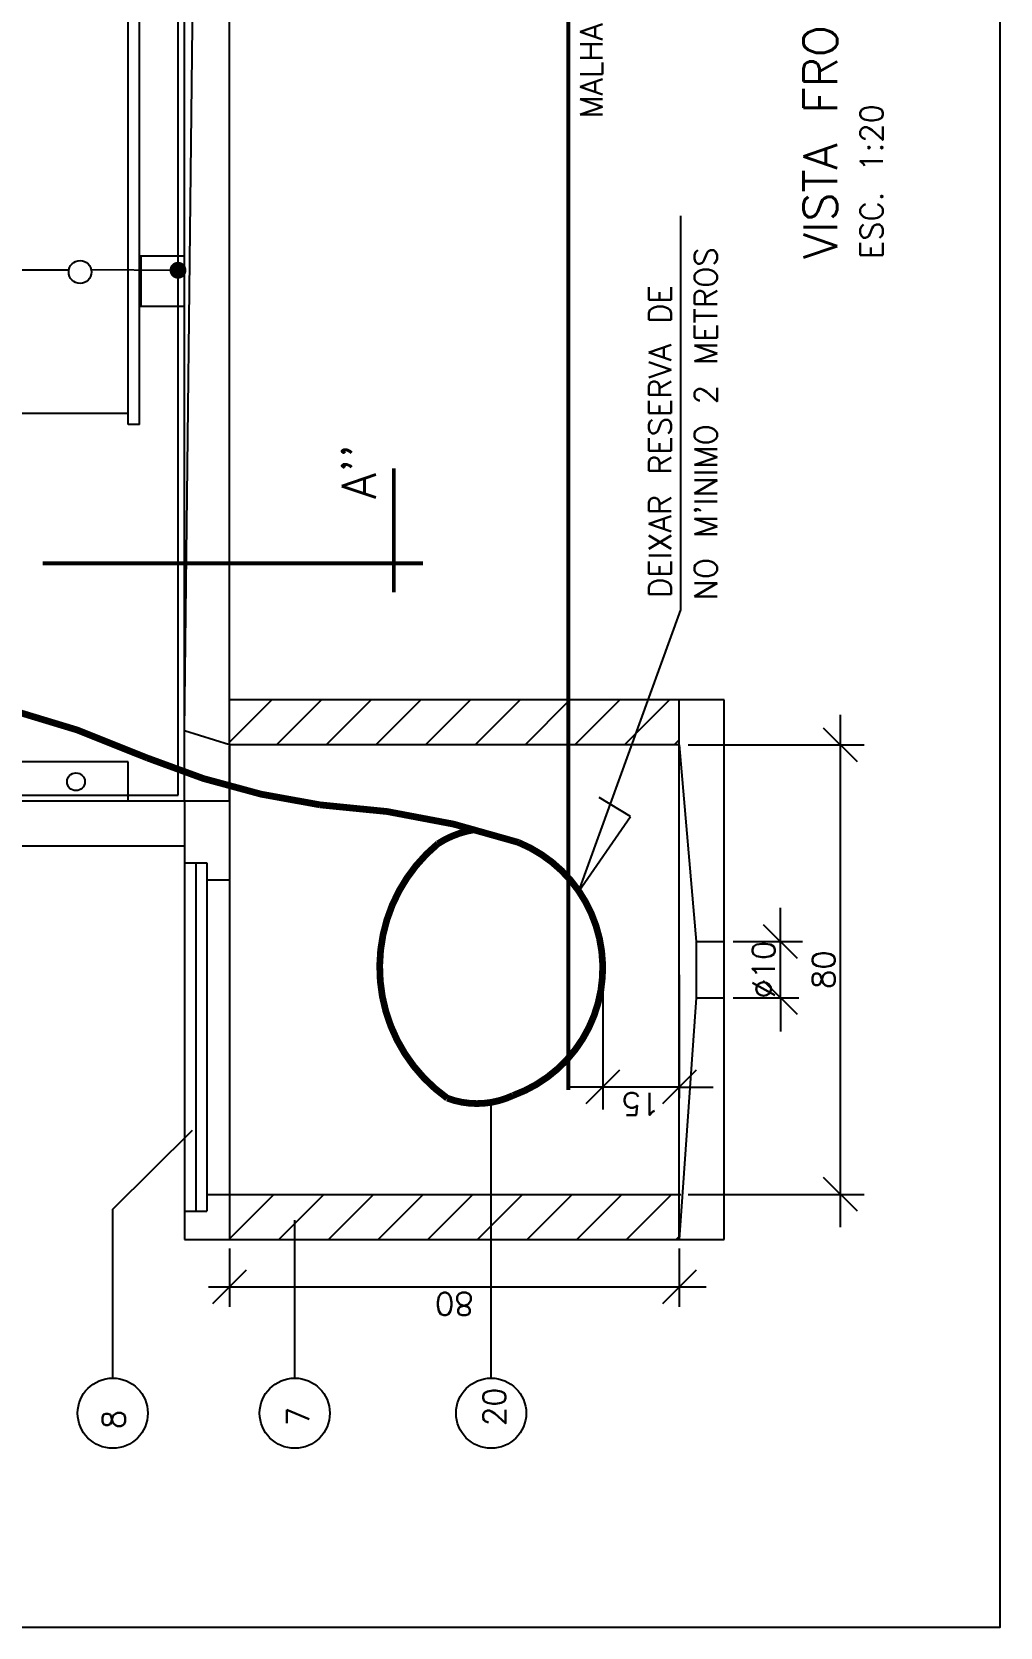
# Model space of a CAD drawing. Extents: x 0 to 0.148, y 0 to 0.197.
# Drawn here: x 0.0787 to 0.1476, y 0 to 0.1135 of the extents above; entities that cross this region are included whole.
import ezdxf
from ezdxf.enums import TextEntityAlignment as Align

# ---------------------------------------------------------------- set-up
doc = ezdxf.new("R2010")
doc.units = 0
doc.header["$LTSCALE"] = 0.2
doc.header["$MEASUREMENT"] = 0
doc.header["$PDMODE"] = 3
doc.header["$PDSIZE"] = -15
for name, pattern in [('T1PONTO', [1, 0.5, -0.25, 0, -0.25]), ('T2PONTO', [1.25, 0.5, -0.25, 0, -0.25, 0, -0.25]), ('TRACEJ', [0.75, 0.5, -0.25]), ('TRACEJP', [0.30000000000000004, 0.2, -0.1])]:
    doc.linetypes.add(name, pattern=pattern)
doc.layers.get('0').update_dxf_attribs({"linetype": 'CONTINUOUS'})
doc.layers.get('DEFPOINTS').update_dxf_attribs({"linetype": 'CONTINUOUS'})
for name, color, linetype in [('LCHAMADA', 7, 'CONTINUOUS'), ('R-120', 7, 'CONTINUOUS'), ('R-80', 7, 'CONTINUOUS'), ('TUN-PI', 7, 'TRACEJ')]:
    doc.layers.add(name, color=color, linetype=linetype)
doc.styles.add('R120', font='txt', dxfattribs={"height": 0.06, "bigfont": 'RHENO'})
doc.styles.add('R80', font='txt', dxfattribs={"height": 0.04, "bigfont": 'RHENO'})

# ---------------------------------------------------------------- blocks, each defined once
blk = doc.blocks.new('*X0')
at = {"color": 0}
for p, q in [((2.785681035307879, 1.548244168231421), (2.864909237639546, 1.627472370563088)), ((2.873297585287864, 1.547472370563088), (2.953297585287864, 1.627472370563088)), ((2.961685932936182, 1.547472370563088), (3.041685932936183, 1.627472370563088)), ((3.050074280584501, 1.547472370563088), (3.130074280584501, 1.627472370563088)), ((3.138462628232819, 1.547472370563088), (3.21846262823282, 1.627472370563088)), ((3.226850975881137, 1.547472370563088), (3.306850975881138, 1.627472370563088)), ((3.315239323529456, 1.547472370563088), (3.395239323529456, 1.627472370563088)), ((3.403627671177774, 1.547472370563088), (3.483627671177775, 1.627472370563088)), ((3.492016018826093, 1.547472370563088), (3.572016018826093, 1.627472370563088)), ((3.580404366474411, 1.547472370563088), (3.585681035307878, 1.552749039396554))]:
    blk.add_line(p, q, dxfattribs=at)
blk = doc.blocks.new('*X1')
at = {"color": 0}
for p, q in [((2.785681035307879, 2.432127644714606), (2.861025761156362, 2.507472370563089)), ((2.869414108804679, 2.427472370563087), (2.94941410880468, 2.507472370563088)), ((2.957802456452997, 2.427472370563087), (3.037802456452999, 2.507472370563088)), ((3.046190804101315, 2.427472370563087), (3.126190804101317, 2.507472370563088)), ((3.134579151749634, 2.427472370563087), (3.214579151749635, 2.507472370563088)), ((3.222967499397952, 2.427472370563087), (3.302967499397953, 2.507472370563088)), ((3.311355847046271, 2.427472370563087), (3.391355847046272, 2.507472370563087)), ((3.399744194694589, 2.427472370563087), (3.47974419469459, 2.507472370563087)), ((3.488132542342908, 2.427472370563087), (3.568132542342908, 2.507472370563087)), ((3.576520889991226, 2.427472370563087), (3.585681035307878, 2.436632515879738))]:
    blk.add_line(p, q, dxfattribs=at)

msp = doc.modelspace()

# ---------------------------------------------------------------- linework, layer by layer
for p, q in [((0.0895725811212269, 0.05879470634028343), (0.0895725811212269, 0.1723947063402834)), ((0.0927725811212269, 0.06601759304480428), (0.0927725811212269, 0.1539947063402834)), ((0.08557258112122691, 0.08559470634028336), (0.08557258112122691, 0.1253794858196416)), ((0.0863725811212269, 0.08559470634028336), (0.0863725811212269, 0.1253794858196416)), ((0.0895725811212269, 0.09759470634028339), (0.0863725811212269, 0.09759470634028339)), ((0.08641258112122688, 0.0939947063402834), (0.08641258112122688, 0.09759470634028339)), ((0.08645258112122692, 0.0939947063402834), (0.08645258112122692, 0.09759470634028339)), ((0.0864925811212269, 0.0939947063402834), (0.0864925811212269, 0.09759470634028339)), ((0.0895725811212269, 0.0939947063402834), (0.0863725811212269, 0.0939947063402834)), ((0.08557258112122691, 0.08639470634028334), (0.07717258112122688, 0.08639470634028334)), ((0.0863725811212269, 0.08559470634028336), (0.08557258112122691, 0.08559470634028336)), ((0.0927725811212269, 0.06279470634028336), (0.0927725811212269, 0.06601759304480428)), ((0.1249235477188316, 0.06599470634028336), (0.0927725811212269, 0.06599470634028343)), ((0.1247725811212269, 0.03079470634028339), (0.1247725811212269, 0.06599470634028343)), ((0.1279725811212269, 0.06599470634028336), (0.1249235477188316, 0.06599470634028336)), ((0.1279725811212269, 0.02759470634028339), (0.1279725811212269, 0.06599470634028336)), ((0.0927725811212269, 0.06279470634028335), (0.0895725811212269, 0.06378850147011228)), ((0.0927725811212269, 0.06279470634028335), (0.0927725811212269, 0.0307947063402834)), ((0.1247725811212269, 0.06279470634028335), (0.0927725811212269, 0.06279470634028335)), ((0.0927725811212269, 0.05879470634028343), (0.0927725811212269, 0.06270094617521502)), ((0.1247725811212269, 0.06279470634028335), (0.1259725811212269, 0.04879470634028336)), ((0.08557258112122691, 0.06159470634028344), (0.05477258112122696, 0.06159470634028344)), ((0.08557258112122691, 0.05879470634028343), (0.08557258112122691, 0.06159470634028344)), ((0.0927725811212269, 0.05879470634028343), (0.03871889433423127, 0.05879470634028343)), ((0.0895725811212269, 0.05879470634028343), (0.0895725811212269, 0.02759470634028339)), ((0.0895725811212269, 0.05559470634028336), (0.03933146216585195, 0.05559470634028336)), ((0.0895725811212269, 0.05439470634028346), (0.09117258112122686, 0.05439470634028346)), ((0.09037258112122688, 0.05439470634028346), (0.09037258112122688, 0.02959470634028341)), ((0.09117258112122686, 0.05439470634028346), (0.09117258112122693, 0.02959470634028341)), ((0.09117258112122686, 0.05319470634028341), (0.0927725811212269, 0.05319470634028341)), ((0.1259725811212269, 0.04879470634028336), (0.1279725811212269, 0.04879470634028343)), ((0.1259725811212269, 0.04879470634028336), (0.1259725811212269, 0.04479470634028337)), ((0.1259725811212269, 0.04479470634028337), (0.1247725811212269, 0.02759470634028339)), ((0.1259725811212269, 0.04479470634028337), (0.1279725811212269, 0.04479470634028344)), ((0.09117258112122686, 0.03079470634028339), (0.09275135584601463, 0.03079470634028339)), ((0.09275135584601463, 0.03079470634028339), (0.1248902321969842, 0.03079470634028339)), ((0.09277258112122692, 0.03079470634028339), (0.0927725811212269, 0.02759470634028339)), ((0.1247725811212269, 0.02759470634028339), (0.1247725811212269, 0.03079470634028339)), ((0.0895725811212269, 0.02959470634028341), (0.09117258112122693, 0.02959470634028341)), ((0.0895725811212269, 0.02759470634028339), (0.09277258112122692, 0.02759470634028339)), ((0.09277258112122692, 0.02759470634028339), (0.1248163994651783, 0.02759470634028339)), ((0.1248163994651783, 0.02759470634028339), (0.1279725811212269, 0.02759470634028339))]:
    msp.add_line(p, q)
at = {"linetype": 'TRACEJP'}
msp.add_line((0.0895725811212269, 0.06378850147011228), (0.09037258112122691, 0.1347947063402834), dxfattribs=at)
at = {"color": 0, "linetype": 'ByBlock'}
for p, q in [((0.1362443842321726, 0.02847690293125037), (0.1362443842321726, 0.06493861138914106)), ((0.1374443842321726, 0.06159470634028334), (0.1350443842321726, 0.06399470634028336)), ((0.1254125811212269, 0.06279470634028335), (0.137924109278506, 0.06279470634028335)), ((0.1319725811212269, 0.04879470634028343), (0.1319725811212269, 0.05119470634028342)), ((0.1331725811212269, 0.04759470634028343), (0.1307725811212269, 0.04999470634028344)), ((0.1286125811212269, 0.04879470634028343), (0.1335309824442124, 0.04879470634028343)), ((0.1319725811212269, 0.04479470634028344), (0.1319725811212269, 0.04879470634028343)), ((0.119326138641388, 0.04642696957246729), (0.119326138641388, 0.03684374700751206)), ((0.1247725811212269, 0.04642982118135762), (0.1247725811212269, 0.03764038276136829)), ((0.1331725811212269, 0.04359470634028344), (0.1307725811212269, 0.04599470634028346)), ((0.1286125811212269, 0.04479470634028344), (0.1332725625764262, 0.04479470634028344)), ((0.1319725811212269, 0.04479470634028344), (0.1319725811212269, 0.04239470634028346)), ((0.120526138641388, 0.03964038276136829), (0.118126138641388, 0.03724038276136826)), ((0.1259725811212269, 0.03964038276136829), (0.1235725811212269, 0.03724038276136826)), ((0.119326138641388, 0.03844038276136828), (0.116926138641388, 0.03844038276136828)), ((0.1247725811212269, 0.03844038276136828), (0.119326138641388, 0.03844038276136828)), ((0.1247725811212269, 0.03844038276136828), (0.1271725811212269, 0.03844038276136828)), ((0.1374443842321726, 0.02959470634028338), (0.1350443842321726, 0.0319947063402834)), ((0.1254125811212269, 0.03079470634028339), (0.137924109278506, 0.03079470634028339)), ((0.0927725811212269, 0.02695470634028339), (0.0927725811212269, 0.02278784196996674)), ((0.1247725811212269, 0.02695470634028339), (0.1247725811212269, 0.02278784196996674)), ((0.09397258112122689, 0.02541010721028765), (0.0915725811212269, 0.02301010721028763)), ((0.1259725811212269, 0.02541010721028765), (0.1235725811212269, 0.02301010721028763)), ((0.09127943300619398, 0.02421010721028764), (0.1266828716426062, 0.02421010721028764))]:
    msp.add_line(p, q, dxfattribs=at)
msp.add_lwpolyline([(0, 0.1968521741487579), (0, 0), (0.1475938476911118, 0), (0.1475938476911118, 0.1968521741487579)], close=True)
at = {"color": 7}
msp.add_circle((0.0821473927713217, 0.09645726946718816), 0.0008102046845083422, dxfattribs=at)
msp.add_circle((0.08185483349592032, 0.0601748587707744), 0.00063345804124463)
at = {"layer": 'DEFPOINTS', "color": 0, "linetype": 'ByBlock'}
for p in [(0.1247725811212269, 0.06279470634028335), (0.1362443842321726, 0.06279470634028335), (0.1279725811212269, 0.04879470634028343), (0.1319725811212269, 0.04879470634028343), (0.119326138641388, 0.0470669695724673), (0.1247725811212269, 0.04706982118135762), (0.1279725811212269, 0.04479470634028344), (0.119326138641388, 0.03844038276136828), (0.1247725811212269, 0.03079470634028339), (0.0927725811212269, 0.02759470634028339), (0.1247725811212269, 0.02759470634028339), (0.1247725811212269, 0.02421010721028764)]:
    msp.add_point(p, dxfattribs=at)
at = {"layer": 'LCHAMADA'}
for p, q in [((0.1248893338747058, 0.07239978819671658), (0.1248893338747058, 0.1004549661978651)), ((0.1176318854392352, 0.05238532922246932), (0.1248893338747058, 0.07239978819671658)), ((0.1212993254715685, 0.05768792605396128), (0.1190769394472225, 0.05905647139158364)), ((0.1176318854392352, 0.05238532922246932), (0.1212993254715685, 0.05768792605396128)), ((0.1113888132694289, 0.01772031465927185), (0.1113888132694289, 0.03735029083654307)), ((0.08447206094652533, 0.02975093051331401), (0.09015687291535907, 0.03538151893872531)), ((0.08447206094652533, 0.01772031465927185), (0.08447206094652533, 0.02975093051331401)), ((0.0974193593853846, 0.01772031465927185), (0.0974193593853846, 0.02896526723226585))]:
    msp.add_line(p, q, dxfattribs=at)
for centre in [(0.08447206094652533, 0.0152236930215254), (0.0974193593853846, 0.0152236930215254), (0.1113888132694289, 0.0152236930215254)]:
    msp.add_circle(centre, 0.002496621637746443, dxfattribs=at)
at = {"layer": 'TUN-PI', "linetype": 'TRACEJP'}
for p, q in [((0.08912956621727289, 0.05922584865328231), (0.08912956621727289, 0.1415093824796458)), ((0.08134645571550084, 0.09657946383453889), (0.05344750990363244, 0.09657946383453889)), ((0.08902956621727287, 0.09655819319361561), (0.08294347987542577, 0.0966078581569311)), ((0.05436056123933038, 0.05922584865328231), (0.08912956621727289, 0.05922584865328231))]:
    msp.add_line(p, q, dxfattribs=at)
at = {"layer": 'TUN-PI', "linetype": 'T1PONTO', "const_width": 0.00028}
msp.add_lwpolyline([(0.1168731348027222, 0.03822653130956502), (0.1168731348027222, 0.1537010350311176)], dxfattribs=at)
at = {"layer": 'TUN-PI'}
for points, const_width in [([(0.0891134027841701, 0.0962806367452066, 1), (0.0891134027841701, 0.09688063674520661, 1)], 0.0006), ([(0.08912956621727289, 0.09645819319361557, 1), (0.08912956621727289, 0.0966581931936156, 1)], 0.0002)]:
    msp.add_lwpolyline(points, format="xyb", close=True, dxfattribs=dict(at, const_width=const_width))
at = {"layer": 'TUN-PI', "linetype": 'Continuous', "const_width": 0.00028}
msp.add_lwpolyline([(0.1044673886854027, 0.07364516532136513), (0.1044673886854027, 0.08247982682453354)], dxfattribs=at)
at = {"layer": 'TUN-PI', "linetype": 'T2PONTO', "const_width": 0.00028}
msp.add_lwpolyline([(0.07948403821100636, 0.0757128520561492), (0.1065336808718735, 0.0757128520561492)], dxfattribs=at)
at = {"layer": 'TUN-PI', "linetype": 'Continuous', "const_width": 0.00048}
for points in [[(0.08692840663526907, 0.06186541362401562, 0.08567701115259538), (0.06620627374140642, 0.067198764905797, 0.08567701115259538)], [(0.08692840663527067, 0.06186541362401492, 0.06455429251247337), (0.09921998676860407, 0.05852823784745033, 0.06455429251247337)], [(0.1133219539471402, 0.05585849744748088, 0.06591245766042664), (0.09921998676860407, 0.05852823784745033, 0.06591245766042664)], [(0.1102617368562277, 0.05677014409650034, 0.1067278518027715), (0.1076049400429104, 0.05576314969459752, 0.1067278518027715)], [(0.1076049400429104, 0.05576314969459752, 0.4934554620031102), (0.1082719251844792, 0.03764705396531702, 0.4934554620031102)], [(0.1129408199792623, 0.0378377494710839, 0.6873958323711732), (0.1133219539471401, 0.05585849744748088, 0.6873958323711732)], [(0.1082719251844796, 0.03764705396531723, 0.202320392610594), (0.1129408199792619, 0.03783774947108376, 0.202320392610594)]]:
    msp.add_lwpolyline(points, format="xyb", dxfattribs=at)

# ---------------------------------------------------------------- block references
at = {"xscale": 0.04, "yscale": 0.04, "zscale": 0.04}
for name in ['*X1', '*X0']:
    msp.add_blockref(name, (-0.01865466029108826, -0.03430418848224012), dxfattribs=at)

# ---------------------------------------------------------------- texts
at = {"color": 0, "linetype": 'ByBlock', "style": 'R80'}
for s, rotation, p in [('%%c10', 90, (0.1307725811212269, 0.04679470634028345)), ('80', 90, (0.1350443842321726, 0.04679470634028338)), ('15', 180, (0.1220493598813074, 0.03724038276136826)), ('80', 180, (0.1087725811212269, 0.02301010721028763))]:
    msp.add_text(s, height=0.0016, rotation=rotation, dxfattribs=at).set_placement(p, align=Align.MIDDLE_CENTER)
at = {"layer": 'R-120', "style": 'R120'}
for s, p in [('VISTA FRONTAL', (0.1360012639964358, 0.09737573895152993)), ("A''", (0.1031782409256217, 0.080297757554934))]:
    msp.add_text(s, height=0.0024, rotation=90, dxfattribs=at).set_placement(p)
at = {"layer": 'R-80', "style": 'R80'}
for s, p in [("MALHA DE TERRA RES. M'AX. 10", (0.1193164512598616, 0.107384116964045)), ('ESC. 1:20', (0.1392493668048752, 0.09737573895152993)), ("NO M'INIMO 2 METROS", (0.1274612378790242, 0.07308406133889761)), ('DEIXAR RESERVA DE', (0.1242055226853102, 0.07325512867770317)), ('20', (0.1124146719884702, 0.01430942935658066)), ('8', (0.08534978120513952, 0.01409448347400907)), ('7', (0.0984526246521385, 0.01430942935658066))]:
    msp.add_text(s, height=0.0016, rotation=90, dxfattribs=at).set_placement(p)

doc.saveas('drawing.dxf')
